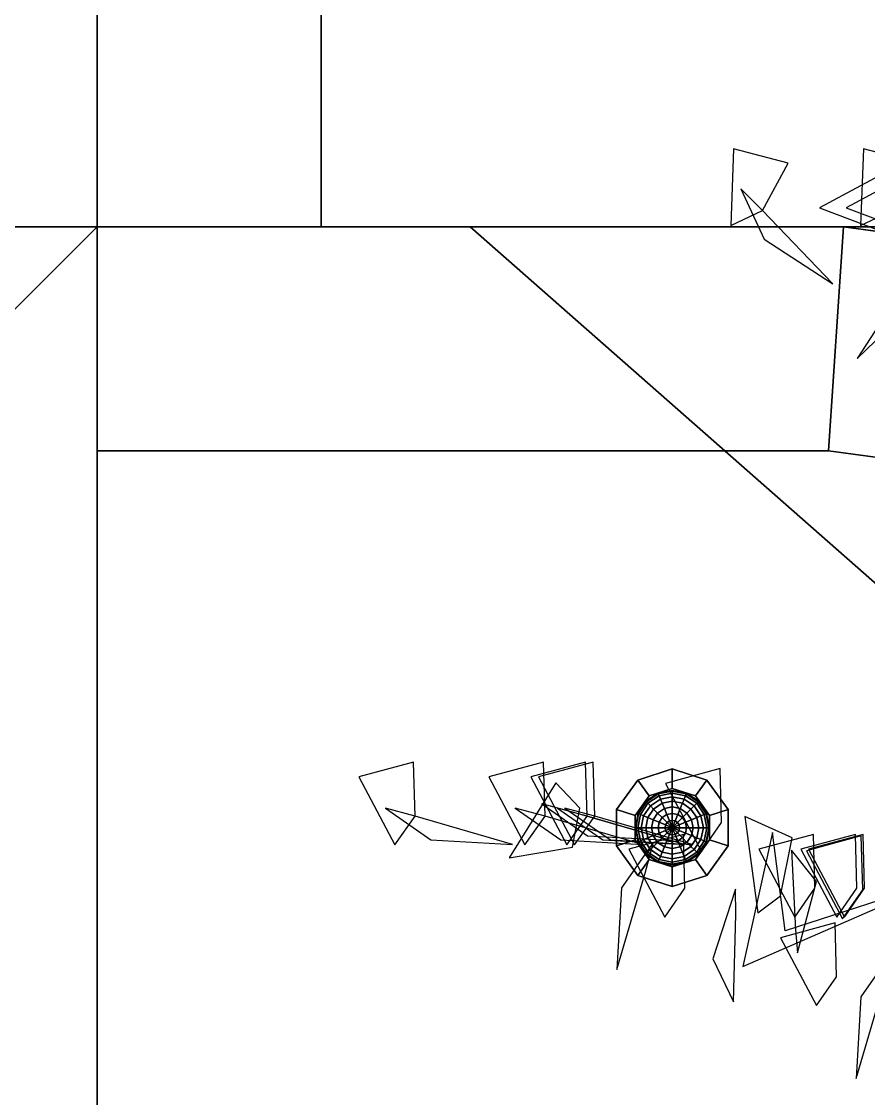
# Model space of a CAD drawing. Header units: millimetres. Extents: x 116.8 to 135.8, y -35.1 to -13.1.
# Drawn here: x 128.742 to 129.877, y -19.307 to -17.865 of the extents above; entities that cross this region are included whole.
import ezdxf

# ---------------------------------------------------------------- set-up
doc = ezdxf.new("R2010")
doc.units = ezdxf.units.MM
for name, color, linetype in [('COPERTURA', 252, 'CONTINUOUS'), ('CROMATO', 251, 'CONTINUOUS'), ('FOGLIE', 62, 'CONTINUOUS'), ('LAMPADA', 2, 'CONTINUOUS'), ('MARMO', 7, 'CONTINUOUS'), ('PARETE_INTERNA', 7, 'CONTINUOUS'), ('PRATO', 83, 'CONTINUOUS'), ('RIVESTIMENTO', 33, 'CONTINUOUS'), ('SOFFITTO', 41, 'CONTINUOUS')]:
    doc.layers.add(name, color=color, linetype=linetype)

msp = doc.modelspace()

# ---------------------------------------------------------------- linework, layer by layer
at = {"layer": 'COPERTURA'}
for points in [[(129.143016, -18.1399, 5.7), (129.143016, -13.5399, 5.7), (129.143016, -13.5399, 6.3), (129.143016, -18.1399, 6.3)], [(126.343016, -15.8399, 6.3), (126.343016, -18.1399, 6.3), (129.143016, -18.1399, 6.3), (129.143016, -15.8399, 6.3)], [(123.543016, -18.1399, 5.7), (129.143016, -18.1399, 5.7), (129.143016, -18.1399, 6.3), (123.543016, -18.1399, 6.3)], [(130.343016, -18.1399, 8.1), (125.543016, -18.1399, 8.1), (125.543016, -18.1399, 7.8), (130.343016, -18.1399, 7.8)], [(127.943016, -18.1399, 8.1), (127.943016, -20.6399, 8.1), (130.343016, -20.6399, 8.1), (130.343016, -18.1399, 8.1)]]:
    msp.add_3dface(points, dxfattribs=at)
at = {"layer": 'CROMATO'}
for points in [[(129.613727, -18.892219, 7.8), (129.613727, -18.865932, 7.8), (129.567374, -18.880993, 7.8), (129.582825, -18.90226, 7.8)], [(129.582825, -18.90226, 7.775), (129.567374, -18.880993, 7.775), (129.613727, -18.865932, 7.775), (129.613727, -18.892219, 7.775)], [(129.567374, -18.880993, 7.8), (129.613727, -18.865932, 7.8), (129.613727, -18.865932, 7.775), (129.567374, -18.880993, 7.775)], [(129.644628, -18.90226, 7.8), (129.660079, -18.880993, 7.8), (129.613727, -18.865932, 7.8), (129.613727, -18.892219, 7.8)], [(129.613727, -18.892219, 7.775), (129.613727, -18.865932, 7.775), (129.660079, -18.880993, 7.775), (129.644628, -18.90226, 7.775)], [(129.613727, -18.865932, 7.8), (129.660079, -18.880993, 7.8), (129.660079, -18.880993, 7.775), (129.613727, -18.865932, 7.775)], [(129.613727, -18.865932, 7.8), (129.613727, -18.892219, 7.8), (129.613727, -18.892219, 7.775), (129.613727, -18.865932, 7.775)], [(129.582825, -18.90226, 7.8), (129.567374, -18.880993, 7.8), (129.538727, -18.920423, 7.8), (129.563727, -18.928546, 7.8)], [(129.563727, -18.928546, 7.775), (129.538727, -18.920423, 7.775), (129.567374, -18.880993, 7.775), (129.582825, -18.90226, 7.775)], [(129.538727, -18.920423, 7.8), (129.567374, -18.880993, 7.8), (129.567374, -18.880993, 7.775), (129.538727, -18.920423, 7.775)], [(129.567374, -18.880993, 7.8), (129.582825, -18.90226, 7.8), (129.582825, -18.90226, 7.775), (129.567374, -18.880993, 7.775)], [(129.663727, -18.928546, 7.8), (129.688727, -18.920423, 7.8), (129.660079, -18.880993, 7.8), (129.644628, -18.90226, 7.8)], [(129.644628, -18.90226, 7.775), (129.660079, -18.880993, 7.775), (129.688727, -18.920423, 7.775), (129.663727, -18.928546, 7.775)], [(129.644628, -18.90226, 7.8), (129.660079, -18.880993, 7.8), (129.660079, -18.880993, 7.775), (129.644628, -18.90226, 7.775)], [(129.660079, -18.880993, 7.8), (129.688727, -18.920423, 7.8), (129.688727, -18.920423, 7.775), (129.660079, -18.880993, 7.775)], [(129.613727, -18.892219, 7.775), (129.582825, -18.90226, 7.775), (129.582825, -18.90226, 7.8), (129.613727, -18.892219, 7.8)], [(129.644628, -18.90226, 7.775), (129.613727, -18.892219, 7.775), (129.613727, -18.892219, 7.8), (129.644628, -18.90226, 7.8)], [(129.582825, -18.90226, 7.775), (129.563727, -18.928546, 7.775), (129.563727, -18.928546, 7.8), (129.582825, -18.90226, 7.8)], [(129.663727, -18.928546, 7.775), (129.644628, -18.90226, 7.775), (129.644628, -18.90226, 7.8), (129.663727, -18.928546, 7.8)], [(129.563727, -18.961038, 7.8), (129.538727, -18.969161, 7.8), (129.538727, -18.920423, 7.8), (129.563727, -18.928546, 7.8)], [(129.563727, -18.928546, 7.775), (129.538727, -18.920423, 7.775), (129.538727, -18.969161, 7.775), (129.563727, -18.961038, 7.775)], [(129.563727, -18.928546, 7.8), (129.538727, -18.920423, 7.8), (129.538727, -18.920423, 7.775), (129.563727, -18.928546, 7.775)], [(129.538727, -18.920423, 7.8), (129.538727, -18.969161, 7.8), (129.538727, -18.969161, 7.775), (129.538727, -18.920423, 7.775)], [(129.663727, -18.961038, 7.8), (129.688727, -18.969161, 7.8), (129.688727, -18.920423, 7.8), (129.663727, -18.928546, 7.8)], [(129.663727, -18.928546, 7.775), (129.688727, -18.920423, 7.775), (129.688727, -18.969161, 7.775), (129.663727, -18.961038, 7.775)], [(129.688727, -18.920423, 7.8), (129.663727, -18.928546, 7.8), (129.663727, -18.928546, 7.775), (129.688727, -18.920423, 7.775)], [(129.688727, -18.920423, 7.8), (129.688727, -18.969161, 7.8), (129.688727, -18.969161, 7.775), (129.688727, -18.920423, 7.775)], [(129.563727, -18.961038, 7.775), (129.563727, -18.928546, 7.775), (129.563727, -18.928546, 7.8), (129.563727, -18.961038, 7.8)], [(129.663727, -18.961038, 7.775), (129.663727, -18.928546, 7.775), (129.663727, -18.928546, 7.8), (129.663727, -18.961038, 7.8)], [(129.582825, -18.987325, 7.8), (129.567374, -19.008591, 7.8), (129.538727, -18.969161, 7.8), (129.563727, -18.961038, 7.8)], [(129.563727, -18.961038, 7.775), (129.538727, -18.969161, 7.775), (129.567374, -19.008591, 7.775), (129.582825, -18.987325, 7.775)], [(129.563727, -18.961038, 7.8), (129.538727, -18.969161, 7.8), (129.538727, -18.969161, 7.775), (129.563727, -18.961038, 7.775)], [(129.582825, -18.987325, 7.775), (129.563727, -18.961038, 7.775), (129.563727, -18.961038, 7.8), (129.582825, -18.987325, 7.8)], [(129.663727, -18.961038, 7.8), (129.688727, -18.969161, 7.8), (129.660079, -19.008591, 7.8), (129.644628, -18.987325, 7.8)], [(129.644628, -18.987325, 7.775), (129.660079, -19.008591, 7.775), (129.688727, -18.969161, 7.775), (129.663727, -18.961038, 7.775)], [(129.663727, -18.961038, 7.775), (129.644628, -18.987325, 7.775), (129.644628, -18.987325, 7.8), (129.663727, -18.961038, 7.8)], [(129.688727, -18.969161, 7.8), (129.663727, -18.961038, 7.8), (129.663727, -18.961038, 7.775), (129.688727, -18.969161, 7.775)], [(129.538727, -18.969161, 7.8), (129.567374, -19.008591, 7.8), (129.567374, -19.008591, 7.775), (129.538727, -18.969161, 7.775)], [(129.660079, -19.008591, 7.8), (129.688727, -18.969161, 7.8), (129.688727, -18.969161, 7.775), (129.660079, -19.008591, 7.775)], [(129.613727, -18.997365, 7.8), (129.613727, -19.023652, 7.8), (129.567374, -19.008591, 7.8), (129.582825, -18.987325, 7.8)], [(129.582825, -18.987325, 7.775), (129.567374, -19.008591, 7.775), (129.613727, -19.023652, 7.775), (129.613727, -18.997365, 7.775)], [(129.582825, -18.987325, 7.8), (129.567374, -19.008591, 7.8), (129.567374, -19.008591, 7.775), (129.582825, -18.987325, 7.775)], [(129.613727, -18.997365, 7.775), (129.582825, -18.987325, 7.775), (129.582825, -18.987325, 7.8), (129.613727, -18.997365, 7.8)], [(129.644628, -18.987325, 7.8), (129.660079, -19.008591, 7.8), (129.613727, -19.023652, 7.8), (129.613727, -18.997365, 7.8)], [(129.613727, -18.997365, 7.775), (129.613727, -19.023652, 7.775), (129.660079, -19.008591, 7.775), (129.644628, -18.987325, 7.775)], [(129.644628, -18.987325, 7.775), (129.613727, -18.997365, 7.775), (129.613727, -18.997365, 7.8), (129.644628, -18.987325, 7.8)], [(129.613727, -18.997365, 7.8), (129.613727, -19.023652, 7.8), (129.613727, -19.023652, 7.775), (129.613727, -18.997365, 7.775)], [(129.644628, -18.987325, 7.8), (129.660079, -19.008591, 7.8), (129.660079, -19.008591, 7.775), (129.644628, -18.987325, 7.775)], [(129.567374, -19.008591, 7.8), (129.613727, -19.023652, 7.8), (129.613727, -19.023652, 7.775), (129.567374, -19.008591, 7.775)], [(129.613727, -19.023652, 7.8), (129.660079, -19.008591, 7.8), (129.660079, -19.008591, 7.775), (129.613727, -19.023652, 7.775)]]:
    msp.add_3dface(points, dxfattribs=at)
at = {"layer": 'FOGLIE'}
for points in [[(129.734632, -18.118254, 2.646577), (129.769111, -18.054681, 2.613323), (129.695577, -18.035377, 2.507209), (129.691943, -18.138332, 2.620733)], [(129.908732, -18.118254, 2.170472), (129.943211, -18.054681, 2.137218), (129.869677, -18.035377, 2.031104), (129.866044, -18.138332, 2.144629)], [(129.926172, -18.104224, 3.467007), (129.91508, -18.058897, 3.40252), (129.810865, -18.114485, 3.346939), (129.8915, -18.144792, 3.473747)], [(129.962017, -18.104224, 3.615469), (129.950924, -18.058897, 3.550982), (129.846709, -18.114485, 3.495401), (129.927345, -18.144792, 3.622209)], [(129.734632, -18.118254, 2.646577), (129.705464, -18.089086, 2.646577), (129.736923, -18.156627, 2.581389), (129.82865, -18.216462, 2.639008)], [(129.959415, -18.222218, 3.521442), (129.988583, -18.19305, 3.521442), (129.921042, -18.224509, 3.456253), (129.861207, -18.316236, 3.513872)], [(129.269081, -18.929106, 2.646577), (129.267154, -18.856811, 2.613323), (129.19382, -18.87686, 2.507209), (129.24215, -18.967839, 2.620733)], [(129.443181, -18.929106, 2.170472), (129.441254, -18.856811, 2.137218), (129.36792, -18.87686, 2.031104), (129.416251, -18.967839, 2.144629)], [(129.499508, -18.929106, 2.835995), (129.497581, -18.856811, 2.802741), (129.424246, -18.87686, 2.696627), (129.472577, -18.967839, 2.810151)], [(129.509749, -18.929106, 3.189234), (129.507822, -18.856811, 3.155979), (129.434488, -18.87686, 3.049866), (129.482818, -18.967839, 3.16339)], [(129.679813, -18.937928, 1.638587), (129.677886, -18.865633, 1.605332), (129.604552, -18.885682, 1.499219), (129.652883, -18.976661, 1.612743)], [(129.489858, -18.918476, 3.615469), (129.457588, -18.884768, 3.550982), (129.395129, -18.985016, 3.495401), (129.480115, -18.970946, 3.622209)], [(129.269081, -18.929106, 2.646577), (129.229236, -18.918429, 2.646577), (129.290251, -18.961193, 2.581389), (129.399607, -18.967147, 2.639008)], [(129.443181, -18.929106, 2.170472), (129.403337, -18.918429, 2.170472), (129.464351, -18.961193, 2.105284), (129.573707, -18.967147, 2.162903)], [(129.478849, -18.92357, 3.600412), (129.439005, -18.912894, 3.600412), (129.500019, -18.955657, 3.535223), (129.609375, -18.961612, 3.592842)], [(129.499508, -18.929106, 2.835995), (129.459663, -18.918429, 2.835995), (129.520678, -18.961193, 2.770807), (129.630033, -18.967147, 2.828425)], [(129.509749, -18.929106, 3.189234), (129.469904, -18.918429, 3.189234), (129.530919, -18.961193, 3.124045), (129.640275, -18.967147, 3.181664)], [(129.75878, -19.036084, 1.802949), (129.774104, -18.958444, 1.794393), (129.711019, -18.929577, 1.683817), (129.728298, -19.058603, 1.764776)], [(129.630605, -19.025976, 2.510265), (129.628678, -18.953681, 2.477011), (129.555344, -18.97373, 2.370897), (129.603674, -19.064709, 2.484421)], [(129.971614, -19.016116, 1.681351), (129.765128, -19.08275, 1.832384), (129.748169, -18.951368, 1.750938), (129.708066, -19.130555, 1.763289)], [(129.804705, -19.025976, 2.03416), (129.802778, -18.953681, 2.000906), (129.729444, -18.97373, 1.894792), (129.777775, -19.064709, 2.008317)], [(129.861032, -19.025976, 2.699683), (129.859105, -18.953681, 2.666429), (129.78577, -18.97373, 2.560315), (129.834101, -19.064709, 2.673839)], [(129.871273, -19.025976, 3.052922), (129.869346, -18.953681, 3.019667), (129.796012, -18.97373, 2.913553), (129.844342, -19.064709, 3.027078)], [(129.577644, -19.004041, 3.669904), (129.58832, -18.964197, 3.669904), (129.545557, -19.025212, 3.604716), (129.539602, -19.134567, 3.662335)], [(129.868778, -19.028051, 3.520228), (129.866852, -18.955757, 3.486974), (129.793517, -18.975806, 3.38086), (129.841848, -19.066785, 3.494385)], [(129.778788, -19.081647, 2.249863), (129.781505, -19.112576, 2.277021), (129.807133, -19.016951, 2.277032), (129.773345, -18.974724, 2.165724)], [(129.698613, -19.061186, 3.439602), (129.698443, -19.026973, 3.416558), (129.668145, -19.120316, 3.40351), (129.695622, -19.178018, 3.509479)], [(129.833832, -19.1444, 1.965447), (129.831905, -19.072105, 1.932193), (129.75857, -19.092154, 1.826079), (129.806901, -19.183133, 1.939604)], [(129.898246, -19.150341, 2.183835), (129.908922, -19.110496, 2.183835), (129.866159, -19.171511, 2.118647), (129.860205, -19.280867, 2.176266)]]:
    msp.add_3dface(points, dxfattribs=at)
at = {"layer": 'LAMPADA'}
for points in [[(129.59496, -18.899486, 7.765245), (129.613727, -18.895753, 7.765245), (129.613727, -18.894792, 7.775), (129.594593, -18.898598, 7.775)], [(129.596049, -18.902114, 7.755866), (129.613727, -18.898598, 7.755866), (129.613727, -18.895753, 7.765245), (129.59496, -18.899486, 7.765245)], [(129.613727, -18.895753, 7.765245), (129.632493, -18.899486, 7.765245), (129.632861, -18.898598, 7.775), (129.613727, -18.894792, 7.775)], [(129.613727, -18.898598, 7.755866), (129.631404, -18.902114, 7.755866), (129.632493, -18.899486, 7.765245), (129.613727, -18.895753, 7.765245)], [(129.56842, -18.926026, 7.765245), (129.579051, -18.910116, 7.765245), (129.578371, -18.909437, 7.775), (129.567533, -18.925658, 7.775)], [(129.571049, -18.927114, 7.755866), (129.581063, -18.912128, 7.755866), (129.579051, -18.910116, 7.765245), (129.56842, -18.926026, 7.765245)], [(129.579051, -18.910116, 7.765245), (129.59496, -18.899486, 7.765245), (129.594593, -18.898598, 7.775), (129.578371, -18.909437, 7.775)], [(129.581063, -18.912128, 7.755866), (129.596049, -18.902114, 7.755866), (129.59496, -18.899486, 7.765245), (129.579051, -18.910116, 7.765245)], [(129.58433, -18.915395, 7.747221), (129.597817, -18.906383, 7.747221), (129.596049, -18.902114, 7.755866), (129.581063, -18.912128, 7.755866)], [(129.588727, -18.919792, 7.739645), (129.600197, -18.912128, 7.739645), (129.597817, -18.906383, 7.747221), (129.58433, -18.915395, 7.747221)], [(129.597817, -18.906383, 7.747221), (129.613727, -18.903219, 7.747221), (129.613727, -18.898598, 7.755866), (129.596049, -18.902114, 7.755866)], [(129.600197, -18.912128, 7.739645), (129.613727, -18.909437, 7.739645), (129.613727, -18.903219, 7.747221), (129.597817, -18.906383, 7.747221)], [(129.603096, -18.919128, 7.733426), (129.613727, -18.917014, 7.733426), (129.613727, -18.909437, 7.739645), (129.600197, -18.912128, 7.739645)], [(129.613727, -18.903219, 7.747221), (129.629636, -18.906383, 7.747221), (129.631404, -18.902114, 7.755866), (129.613727, -18.898598, 7.755866)], [(129.613727, -18.909437, 7.739645), (129.627257, -18.912128, 7.739645), (129.629636, -18.906383, 7.747221), (129.613727, -18.903219, 7.747221)], [(129.613727, -18.917014, 7.733426), (129.624357, -18.919128, 7.733426), (129.627257, -18.912128, 7.739645), (129.613727, -18.909437, 7.739645)], [(129.627257, -18.912128, 7.739645), (129.638727, -18.919792, 7.739645), (129.643124, -18.915395, 7.747221), (129.629636, -18.906383, 7.747221)], [(129.629636, -18.906383, 7.747221), (129.643124, -18.915395, 7.747221), (129.646391, -18.912128, 7.755866), (129.631404, -18.902114, 7.755866)], [(129.631404, -18.902114, 7.755866), (129.646391, -18.912128, 7.755866), (129.648403, -18.910116, 7.765245), (129.632493, -18.899486, 7.765245)], [(129.632493, -18.899486, 7.765245), (129.648403, -18.910116, 7.765245), (129.649082, -18.909437, 7.775), (129.632861, -18.898598, 7.775)], [(129.646391, -18.912128, 7.755866), (129.656404, -18.927114, 7.755866), (129.659033, -18.926026, 7.765245), (129.648403, -18.910116, 7.765245)], [(129.648403, -18.910116, 7.765245), (129.659033, -18.926026, 7.765245), (129.659921, -18.925658, 7.775), (129.649082, -18.909437, 7.775)], [(129.575318, -18.928883, 7.747221), (129.58433, -18.915395, 7.747221), (129.581063, -18.912128, 7.755866), (129.571049, -18.927114, 7.755866)], [(129.581063, -18.931262, 7.739645), (129.588727, -18.919792, 7.739645), (129.58433, -18.915395, 7.747221), (129.575318, -18.928883, 7.747221)], [(129.588063, -18.934162, 7.733426), (129.594084, -18.92515, 7.733426), (129.588727, -18.919792, 7.739645), (129.581063, -18.931262, 7.739645)], [(129.596049, -18.93747, 7.728806), (129.600197, -18.931262, 7.728806), (129.594084, -18.92515, 7.733426), (129.588063, -18.934162, 7.733426)], [(129.594084, -18.92515, 7.733426), (129.603096, -18.919128, 7.733426), (129.600197, -18.912128, 7.739645), (129.588727, -18.919792, 7.739645)], [(129.600197, -18.931262, 7.728806), (129.606404, -18.927114, 7.728806), (129.603096, -18.919128, 7.733426), (129.594084, -18.92515, 7.733426)], [(129.606404, -18.927114, 7.728806), (129.613727, -18.925658, 7.728806), (129.613727, -18.917014, 7.733426), (129.603096, -18.919128, 7.733426)], [(129.613727, -18.925658, 7.728806), (129.621049, -18.927114, 7.728806), (129.624357, -18.919128, 7.733426), (129.613727, -18.917014, 7.733426)], [(129.621049, -18.927114, 7.728806), (129.627257, -18.931262, 7.728806), (129.633369, -18.92515, 7.733426), (129.624357, -18.919128, 7.733426)], [(129.624357, -18.919128, 7.733426), (129.633369, -18.92515, 7.733426), (129.638727, -18.919792, 7.739645), (129.627257, -18.912128, 7.739645)], [(129.627257, -18.931262, 7.728806), (129.631404, -18.93747, 7.728806), (129.639391, -18.934162, 7.733426), (129.633369, -18.92515, 7.733426)], [(129.633369, -18.92515, 7.733426), (129.639391, -18.934162, 7.733426), (129.646391, -18.931262, 7.739645), (129.638727, -18.919792, 7.739645)], [(129.638727, -18.919792, 7.739645), (129.646391, -18.931262, 7.739645), (129.652136, -18.928883, 7.747221), (129.643124, -18.915395, 7.747221)], [(129.643124, -18.915395, 7.747221), (129.652136, -18.928883, 7.747221), (129.656404, -18.927114, 7.755866), (129.646391, -18.912128, 7.755866)], [(129.564687, -18.944792, 7.765245), (129.56842, -18.926026, 7.765245), (129.567533, -18.925658, 7.775), (129.563727, -18.944792, 7.775)], [(129.567533, -18.944792, 7.755866), (129.571049, -18.927114, 7.755866), (129.56842, -18.926026, 7.765245), (129.564687, -18.944792, 7.765245)], [(129.572153, -18.944792, 7.747221), (129.575318, -18.928883, 7.747221), (129.571049, -18.927114, 7.755866), (129.567533, -18.944792, 7.755866)], [(129.578371, -18.944792, 7.739645), (129.581063, -18.931262, 7.739645), (129.575318, -18.928883, 7.747221), (129.572153, -18.944792, 7.747221)], [(129.585948, -18.944792, 7.733426), (129.588063, -18.934162, 7.733426), (129.581063, -18.931262, 7.739645), (129.578371, -18.944792, 7.739645)], [(129.594593, -18.944792, 7.728806), (129.596049, -18.93747, 7.728806), (129.588063, -18.934162, 7.733426), (129.585948, -18.944792, 7.733426)], [(129.603972, -18.944792, 7.725961), (129.604715, -18.941059, 7.725961), (129.596049, -18.93747, 7.728806), (129.594593, -18.944792, 7.728806)], [(129.604715, -18.941059, 7.725961), (129.606829, -18.937895, 7.725961), (129.600197, -18.931262, 7.728806), (129.596049, -18.93747, 7.728806)], [(129.606829, -18.937895, 7.725961), (129.609994, -18.93578, 7.725961), (129.606404, -18.927114, 7.728806), (129.600197, -18.931262, 7.728806)], [(129.613727, -18.944792, 7.725), (129.613727, -18.944792, 7.725), (129.606829, -18.937895, 7.725961), (129.604715, -18.941059, 7.725961)], [(129.609994, -18.93578, 7.725961), (129.613727, -18.935038, 7.725961), (129.613727, -18.925658, 7.728806), (129.606404, -18.927114, 7.728806)], [(129.613727, -18.944792, 7.725), (129.613727, -18.944792, 7.725), (129.609994, -18.93578, 7.725961), (129.606829, -18.937895, 7.725961)], [(129.613727, -18.944792, 7.725), (129.613727, -18.944792, 7.725), (129.613727, -18.935038, 7.725961), (129.609994, -18.93578, 7.725961)], [(129.613727, -18.935038, 7.725961), (129.61746, -18.93578, 7.725961), (129.621049, -18.927114, 7.728806), (129.613727, -18.925658, 7.728806)], [(129.613727, -18.944792, 7.725), (129.613727, -18.944792, 7.725), (129.61746, -18.93578, 7.725961), (129.613727, -18.935038, 7.725961)], [(129.613727, -18.944792, 7.725), (129.613727, -18.944792, 7.725), (129.620624, -18.937895, 7.725961), (129.61746, -18.93578, 7.725961)], [(129.613727, -18.944792, 7.725), (129.613727, -18.944792, 7.725), (129.622739, -18.941059, 7.725961), (129.620624, -18.937895, 7.725961)], [(129.61746, -18.93578, 7.725961), (129.620624, -18.937895, 7.725961), (129.627257, -18.931262, 7.728806), (129.621049, -18.927114, 7.728806)], [(129.620624, -18.937895, 7.725961), (129.622739, -18.941059, 7.725961), (129.631404, -18.93747, 7.728806), (129.627257, -18.931262, 7.728806)], [(129.622739, -18.941059, 7.725961), (129.623481, -18.944792, 7.725961), (129.632861, -18.944792, 7.728806), (129.631404, -18.93747, 7.728806)], [(129.631404, -18.93747, 7.728806), (129.632861, -18.944792, 7.728806), (129.641505, -18.944792, 7.733426), (129.639391, -18.934162, 7.733426)], [(129.639391, -18.934162, 7.733426), (129.641505, -18.944792, 7.733426), (129.649082, -18.944792, 7.739645), (129.646391, -18.931262, 7.739645)], [(129.646391, -18.931262, 7.739645), (129.649082, -18.944792, 7.739645), (129.6553, -18.944792, 7.747221), (129.652136, -18.928883, 7.747221)], [(129.652136, -18.928883, 7.747221), (129.6553, -18.944792, 7.747221), (129.659921, -18.944792, 7.755866), (129.656404, -18.927114, 7.755866)], [(129.656404, -18.927114, 7.755866), (129.659921, -18.944792, 7.755866), (129.662766, -18.944792, 7.765245), (129.659033, -18.926026, 7.765245)], [(129.659033, -18.926026, 7.765245), (129.662766, -18.944792, 7.765245), (129.663727, -18.944792, 7.775), (129.659921, -18.925658, 7.775)], [(129.56842, -18.963559, 7.765245), (129.564687, -18.944792, 7.765245), (129.563727, -18.944792, 7.775), (129.567533, -18.963926, 7.775)], [(129.571049, -18.96247, 7.755866), (129.567533, -18.944792, 7.755866), (129.564687, -18.944792, 7.765245), (129.56842, -18.963559, 7.765245)], [(129.575318, -18.960702, 7.747221), (129.572153, -18.944792, 7.747221), (129.567533, -18.944792, 7.755866), (129.571049, -18.96247, 7.755866)], [(129.581063, -18.958322, 7.739645), (129.578371, -18.944792, 7.739645), (129.572153, -18.944792, 7.747221), (129.575318, -18.960702, 7.747221)], [(129.588063, -18.955422, 7.733426), (129.585948, -18.944792, 7.733426), (129.578371, -18.944792, 7.739645), (129.581063, -18.958322, 7.739645)], [(129.596049, -18.952114, 7.728806), (129.594593, -18.944792, 7.728806), (129.585948, -18.944792, 7.733426), (129.588063, -18.955422, 7.733426)], [(129.600197, -18.958322, 7.728806), (129.596049, -18.952114, 7.728806), (129.588063, -18.955422, 7.733426), (129.594084, -18.964434, 7.733426)], [(129.604715, -18.948525, 7.725961), (129.603972, -18.944792, 7.725961), (129.594593, -18.944792, 7.728806), (129.596049, -18.952114, 7.728806)], [(129.606829, -18.95169, 7.725961), (129.604715, -18.948525, 7.725961), (129.596049, -18.952114, 7.728806), (129.600197, -18.958322, 7.728806)], [(129.609994, -18.953804, 7.725961), (129.606829, -18.95169, 7.725961), (129.600197, -18.958322, 7.728806), (129.606404, -18.96247, 7.728806)], [(129.613727, -18.944792, 7.725), (129.613727, -18.944792, 7.725), (129.604715, -18.941059, 7.725961), (129.603972, -18.944792, 7.725961)], [(129.613727, -18.944792, 7.725), (129.613727, -18.944792, 7.725), (129.603972, -18.944792, 7.725961), (129.604715, -18.948525, 7.725961)], [(129.613727, -18.944792, 7.725), (129.613727, -18.944792, 7.725), (129.604715, -18.948525, 7.725961), (129.606829, -18.95169, 7.725961)], [(129.613727, -18.954547, 7.725961), (129.609994, -18.953804, 7.725961), (129.606404, -18.96247, 7.728806), (129.613727, -18.963926, 7.728806)], [(129.613727, -18.944792, 7.725), (129.613727, -18.944792, 7.725), (129.606829, -18.95169, 7.725961), (129.609994, -18.953804, 7.725961)], [(129.613727, -18.944792, 7.725), (129.613727, -18.944792, 7.725), (129.609994, -18.953804, 7.725961), (129.613727, -18.954547, 7.725961)], [(129.613727, -18.944792, 7.725), (129.613727, -18.944792, 7.725), (129.623481, -18.944792, 7.725961), (129.622739, -18.941059, 7.725961)], [(129.613727, -18.944792, 7.725), (129.613727, -18.944792, 7.725), (129.622739, -18.948525, 7.725961), (129.623481, -18.944792, 7.725961)], [(129.613727, -18.944792, 7.725), (129.613727, -18.944792, 7.725), (129.620624, -18.95169, 7.725961), (129.622739, -18.948525, 7.725961)], [(129.613727, -18.944792, 7.725), (129.613727, -18.944792, 7.725), (129.61746, -18.953804, 7.725961), (129.620624, -18.95169, 7.725961)], [(129.613727, -18.944792, 7.725), (129.613727, -18.944792, 7.725), (129.613727, -18.954547, 7.725961), (129.61746, -18.953804, 7.725961)], [(129.61746, -18.953804, 7.725961), (129.613727, -18.954547, 7.725961), (129.613727, -18.963926, 7.728806), (129.621049, -18.96247, 7.728806)], [(129.620624, -18.95169, 7.725961), (129.61746, -18.953804, 7.725961), (129.621049, -18.96247, 7.728806), (129.627257, -18.958322, 7.728806)], [(129.622739, -18.948525, 7.725961), (129.620624, -18.95169, 7.725961), (129.627257, -18.958322, 7.728806), (129.631404, -18.952114, 7.728806)], [(129.623481, -18.944792, 7.725961), (129.622739, -18.948525, 7.725961), (129.631404, -18.952114, 7.728806), (129.632861, -18.944792, 7.728806)], [(129.631404, -18.952114, 7.728806), (129.627257, -18.958322, 7.728806), (129.633369, -18.964434, 7.733426), (129.639391, -18.955422, 7.733426)], [(129.632861, -18.944792, 7.728806), (129.631404, -18.952114, 7.728806), (129.639391, -18.955422, 7.733426), (129.641505, -18.944792, 7.733426)], [(129.641505, -18.944792, 7.733426), (129.639391, -18.955422, 7.733426), (129.646391, -18.958322, 7.739645), (129.649082, -18.944792, 7.739645)], [(129.649082, -18.944792, 7.739645), (129.646391, -18.958322, 7.739645), (129.652136, -18.960702, 7.747221), (129.6553, -18.944792, 7.747221)], [(129.6553, -18.944792, 7.747221), (129.652136, -18.960702, 7.747221), (129.656404, -18.96247, 7.755866), (129.659921, -18.944792, 7.755866)], [(129.659921, -18.944792, 7.755866), (129.656404, -18.96247, 7.755866), (129.659033, -18.963559, 7.765245), (129.662766, -18.944792, 7.765245)], [(129.662766, -18.944792, 7.765245), (129.659033, -18.963559, 7.765245), (129.659921, -18.963926, 7.775), (129.663727, -18.944792, 7.775)], [(129.579051, -18.979468, 7.765245), (129.56842, -18.963559, 7.765245), (129.567533, -18.963926, 7.775), (129.578371, -18.980147, 7.775)], [(129.581063, -18.977456, 7.755866), (129.571049, -18.96247, 7.755866), (129.56842, -18.963559, 7.765245), (129.579051, -18.979468, 7.765245)], [(129.58433, -18.974189, 7.747222), (129.575318, -18.960702, 7.747221), (129.571049, -18.96247, 7.755866), (129.581063, -18.977456, 7.755866)], [(129.588727, -18.969792, 7.739645), (129.581063, -18.958322, 7.739645), (129.575318, -18.960702, 7.747221), (129.58433, -18.974189, 7.747222)], [(129.594084, -18.964434, 7.733426), (129.588063, -18.955422, 7.733426), (129.581063, -18.958322, 7.739645), (129.588727, -18.969792, 7.739645)], [(129.603096, -18.970456, 7.733427), (129.594084, -18.964434, 7.733426), (129.588727, -18.969792, 7.739645), (129.600197, -18.977456, 7.739645)], [(129.606404, -18.96247, 7.728806), (129.600197, -18.958322, 7.728806), (129.594084, -18.964434, 7.733426), (129.603096, -18.970456, 7.733427)], [(129.613727, -18.963926, 7.728806), (129.606404, -18.96247, 7.728806), (129.603096, -18.970456, 7.733427), (129.613727, -18.972571, 7.733427)], [(129.621049, -18.96247, 7.728806), (129.613727, -18.963926, 7.728806), (129.613727, -18.972571, 7.733427), (129.624357, -18.970456, 7.733427)], [(129.627257, -18.958322, 7.728806), (129.621049, -18.96247, 7.728806), (129.624357, -18.970456, 7.733427), (129.633369, -18.964434, 7.733426)], [(129.633369, -18.964434, 7.733426), (129.624357, -18.970456, 7.733427), (129.627257, -18.977456, 7.739645), (129.638727, -18.969792, 7.739645)], [(129.639391, -18.955422, 7.733426), (129.633369, -18.964434, 7.733426), (129.638727, -18.969792, 7.739645), (129.646391, -18.958322, 7.739645)], [(129.646391, -18.958322, 7.739645), (129.638727, -18.969792, 7.739645), (129.643124, -18.974189, 7.747222), (129.652136, -18.960702, 7.747221)], [(129.652136, -18.960702, 7.747221), (129.643124, -18.974189, 7.747222), (129.646391, -18.977456, 7.755866), (129.656404, -18.96247, 7.755866)], [(129.656404, -18.96247, 7.755866), (129.646391, -18.977456, 7.755866), (129.648403, -18.979468, 7.765245), (129.659033, -18.963559, 7.765245)], [(129.659033, -18.963559, 7.765245), (129.648403, -18.979468, 7.765245), (129.649082, -18.980147, 7.775), (129.659921, -18.963926, 7.775)], [(129.59496, -18.990098, 7.765245), (129.579051, -18.979468, 7.765245), (129.578371, -18.980147, 7.775), (129.594593, -18.990986, 7.775)], [(129.596049, -18.98747, 7.755866), (129.581063, -18.977456, 7.755866), (129.579051, -18.979468, 7.765245), (129.59496, -18.990098, 7.765245)], [(129.597817, -18.983201, 7.747222), (129.58433, -18.974189, 7.747222), (129.581063, -18.977456, 7.755866), (129.596049, -18.98747, 7.755866)], [(129.600197, -18.977456, 7.739645), (129.588727, -18.969792, 7.739645), (129.58433, -18.974189, 7.747222), (129.597817, -18.983201, 7.747222)], [(129.613727, -18.980147, 7.739645), (129.600197, -18.977456, 7.739645), (129.597817, -18.983201, 7.747222), (129.613727, -18.986366, 7.747222)], [(129.613727, -18.972571, 7.733427), (129.603096, -18.970456, 7.733427), (129.600197, -18.977456, 7.739645), (129.613727, -18.980147, 7.739645)], [(129.624357, -18.970456, 7.733427), (129.613727, -18.972571, 7.733427), (129.613727, -18.980147, 7.739645), (129.627257, -18.977456, 7.739645)], [(129.627257, -18.977456, 7.739645), (129.613727, -18.980147, 7.739645), (129.613727, -18.986366, 7.747222), (129.629636, -18.983201, 7.747222)], [(129.638727, -18.969792, 7.739645), (129.627257, -18.977456, 7.739645), (129.629636, -18.983201, 7.747222), (129.643124, -18.974189, 7.747222)], [(129.643124, -18.974189, 7.747222), (129.629636, -18.983201, 7.747222), (129.631404, -18.98747, 7.755866), (129.646391, -18.977456, 7.755866)], [(129.646391, -18.977456, 7.755866), (129.631404, -18.98747, 7.755866), (129.632493, -18.990098, 7.765245), (129.648403, -18.979468, 7.765245)], [(129.648403, -18.979468, 7.765245), (129.632493, -18.990098, 7.765245), (129.632861, -18.990986, 7.775), (129.649082, -18.980147, 7.775)], [(129.613727, -18.993831, 7.765245), (129.59496, -18.990098, 7.765245), (129.594593, -18.990986, 7.775), (129.613727, -18.994792, 7.775)], [(129.613727, -18.990986, 7.755866), (129.596049, -18.98747, 7.755866), (129.59496, -18.990098, 7.765245), (129.613727, -18.993831, 7.765245)], [(129.613727, -18.986366, 7.747222), (129.597817, -18.983201, 7.747222), (129.596049, -18.98747, 7.755866), (129.613727, -18.990986, 7.755866)], [(129.629636, -18.983201, 7.747222), (129.613727, -18.986366, 7.747222), (129.613727, -18.990986, 7.755866), (129.631404, -18.98747, 7.755866)], [(129.631404, -18.98747, 7.755866), (129.613727, -18.990986, 7.755866), (129.613727, -18.993831, 7.765245), (129.632493, -18.990098, 7.765245)], [(129.632493, -18.990098, 7.765245), (129.613727, -18.993831, 7.765245), (129.613727, -18.994792, 7.775), (129.632861, -18.990986, 7.775)]]:
    msp.add_3dface(points, dxfattribs=at)
at = {"layer": 'MARMO'}
for points in [[(128.843016, -18.1399, -0.0183), (128.543016, -18.4399, -0.0183), (119.143016, -18.4399, -0.0183), (118.843016, -18.1399, -0.0183)], [(118.843016, -18.1399), (119.143016, -18.4399), (128.543016, -18.4399), (128.843016, -18.1399)], [(128.843016, -18.1399), (118.843016, -18.1399), (118.843016, -18.1399, -0.0183), (128.843016, -18.1399, -0.0183)], [(128.843016, -18.1399, -0.0183), (128.843016, -22.9899, -0.0183), (128.543016, -23.1399, -0.0183), (128.543016, -18.4399, -0.0183)], [(128.543016, -18.4399), (128.543016, -23.1399), (128.843016, -22.9899), (128.843016, -18.1399)], [(128.843016, -18.1399), (128.543016, -18.4399), (128.543016, -18.4399, -0.0183), (128.843016, -18.1399, -0.0183)], [(128.843016, -22.9899, -0.0183), (128.843016, -18.1399, -0.0183), (128.843016, -18.1399), (128.843016, -22.9899)]]:
    msp.add_3dface(points, dxfattribs=at)
at = {"layer": 'PARETE_INTERNA'}
for points in [[(128.543016, -14.1399, 5.7), (128.543016, -18.1399, 5.7), (128.843016, -18.1399, 5.7), (128.843016, -13.8399, 5.7)], [(128.843016, -13.8399), (128.843016, -18.1399), (128.543016, -18.1399), (128.543016, -14.1399)], [(128.843016, -18.1399), (128.843016, -15.9899), (128.843016, -15.9899, 2.85), (128.843016, -18.1399, 2.85)], [(128.843016, -18.1399, 2.85), (128.843016, -15.9899, 2.85), (128.843016, -15.9899, 5.7), (128.843016, -18.1399, 5.7)], [(130.343016, -18.1399, 7.8), (130.343016, -20.6399, 7.8), (127.943016, -20.6399, 7.8), (127.943016, -18.1399, 7.8)], [(129.843016, -18.1399, 0.8), (128.843016, -18.1399, 0.8), (128.843016, -18.1399, 0.5), (129.843016, -18.1399, 0.5)], [(128.843016, -18.1399, 0.8), (128.843016, -18.4399, 0.8), (129.822807, -18.4399, 0.8), (129.843016, -18.1399, 0.8)], [(129.843016, -18.1399, 0.8), (129.822807, -18.4399, 0.8), (130.249157, -18.497601, 0.8), (130.313537, -18.203579, 0.8)], [(129.822807, -18.4399, 0.5), (129.843016, -18.1399, 0.5), (129.843016, -18.1399, 0.8), (129.822807, -18.4399, 0.8)], [(130.313537, -18.203579, 0.8), (129.843016, -18.1399, 0.8), (129.843016, -18.1399, 0.5), (130.313537, -18.203579, 0.5)], [(128.843016, -18.4399, 0.5), (129.822807, -18.4399, 0.5), (129.822807, -18.4399, 0.8), (128.843016, -18.4399, 0.8)], [(129.822807, -18.4399, 0.5), (130.249157, -18.497601, 0.5), (130.249157, -18.497601, 0.8), (129.822807, -18.4399, 0.8)]]:
    msp.add_3dface(points, dxfattribs=at)
at = {"layer": 'PRATO'}
for points in [[(128.843016, -22.9899, -0.0183), (128.843016, -18.1399, -0.0183), (128.843016, -18.1399), (128.843016, -22.9899)], [(128.843016, -18.1399, -0.0183), (129.843016, -18.1399, -0.0183), (129.843016, -18.1399), (128.843016, -18.1399)], [(128.843016, -20.5649), (128.843016, -18.1399), (129.343016, -18.1399), (131.565629, -20.094816)], [(128.843016, -18.1399, -0.0183), (128.843016, -20.5649, -0.0183), (131.565629, -20.094816, -0.0183), (129.343016, -18.1399, -0.0183)], [(131.565629, -20.094816), (129.343016, -18.1399), (129.843016, -18.1399), (130.078276, -18.171739)], [(129.343016, -18.1399, -0.0183), (131.565629, -20.094816, -0.0183), (130.078276, -18.171739, -0.0183), (129.843016, -18.1399, -0.0183)], [(129.843016, -18.1399, -0.0183), (130.313537, -18.203579, -0.0183), (130.313537, -18.203579), (129.843016, -18.1399)]]:
    msp.add_3dface(points, dxfattribs=at)
at = {"layer": 'RIVESTIMENTO'}
for points in [[(128.543016, -18.1399, 7.8), (128.543016, -18.1399), (128.843016, -18.1399), (128.843016, -18.1399, 7.8)], [(128.843016, -18.1399), (128.543016, -18.1399), (128.543016, -23.1399), (128.843016, -23.1399)], [(128.543016, -23.1399, 7.8), (128.843016, -23.1399, 7.8), (128.843016, -18.1399, 7.8), (128.543016, -18.1399, 7.8)], [(128.843016, -18.1399, 7.8), (128.843016, -23.1399, 7.8), (128.843016, -23.1399), (128.843016, -18.1399)], [(129.843016, -18.1399, 0.5), (128.843016, -18.1399, 0.5), (128.843016, -18.1399), (129.843016, -18.1399)], [(128.843016, -18.1399, 0.5), (128.843016, -18.4399, 0.5), (129.822807, -18.4399, 0.5), (129.843016, -18.1399, 0.5)], [(130.313537, -18.203579), (130.249157, -18.497601), (129.822807, -18.4399), (129.843016, -18.1399)], [(129.843016, -18.1399, 0.5), (129.822807, -18.4399, 0.5), (130.249157, -18.497601, 0.5), (130.313537, -18.203579, 0.5)], [(129.843016, -18.1399), (129.822807, -18.4399), (129.822807, -18.4399, 0.5), (129.843016, -18.1399, 0.5)], [(130.313537, -18.203579, 0.5), (129.843016, -18.1399, 0.5), (129.843016, -18.1399), (130.313537, -18.203579)], [(128.843016, -18.4399), (129.822807, -18.4399), (129.822807, -18.4399, 0.5), (128.843016, -18.4399, 0.5)], [(129.822807, -18.4399), (130.249157, -18.497601), (130.249157, -18.497601, 0.5), (129.822807, -18.4399, 0.5)]]:
    msp.add_3dface(points, dxfattribs=at)
at = {"layer": 'SOFFITTO'}
msp.add_3dface([(129.143016, -15.8399, 5.7), (129.143016, -18.1399, 5.7), (126.343016, -18.1399, 5.7), (126.343016, -15.8399, 5.7)], dxfattribs=at)

doc.saveas('drawing.dxf')
